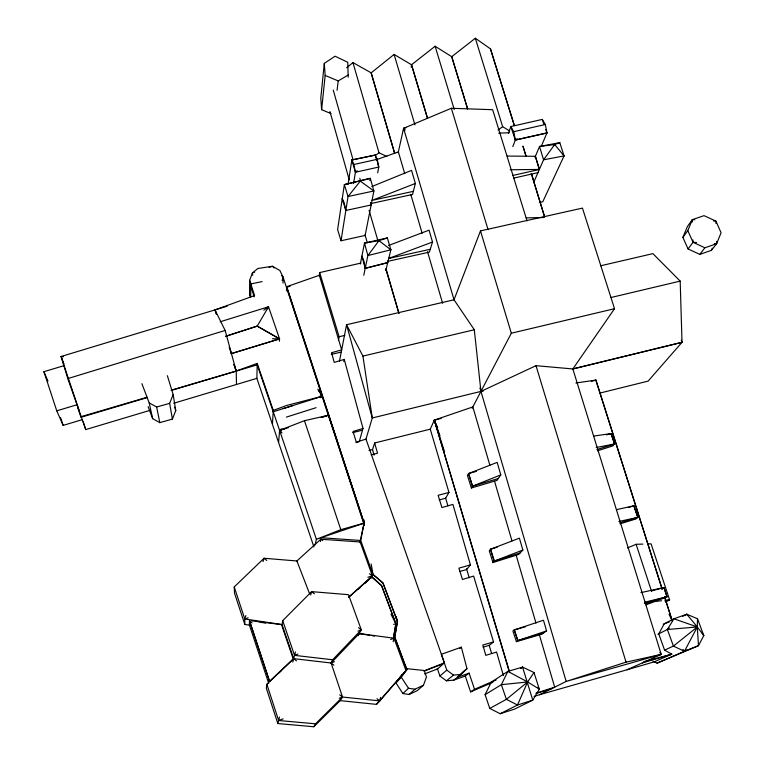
<?xml version="1.0" encoding="UTF-8"?>
<svg xmlns="http://www.w3.org/2000/svg" width="765" height="765" viewBox="0 0 765 765"><rect width="100%" height="100%" fill="white"/><g stroke="black" fill="none" stroke-linecap="round" stroke-linejoin="round"><path stroke-width="1.15" d="M249.543 296.017L249.648 280.353L252.393 272.942L257.834 268.505L272.436 266.258L279.866 270.475L283.127 277.236L364.427 525.536M250.719 297.097L250.844 283.949L262.108 281.606M249.419 621.658L249.371 624.928L268.745 683.47M283.021 283.117L283.127 277.236L281.482 275.543M313.946 546.994L256.868 378.35L257.222 363.423L236.213 371.006L236.49 384.47L173.684 403.26M663.255 624.326L673.908 618.789L686.788 614.228L697.508 618.77L697.298 626.984L703.81 635.562L698.483 645.689L657.058 663.159L652.918 661.218M272.426 424.02L273.287 410.423L257.222 363.423M279.388 341.247L279.55 338.866L268.525 306.765L220.157 321.788M286.454 290.796L286.76 286.684L319.33 275.304L341.668 349.863L331.57 352.732L334.228 362.4L344.25 359.397L363.002 428.448L359.206 441.816M278.623 442.094L279.588 430.341L257.193 364.848L172.288 390.121M348.19 77.208L347.75 62.281L335.07 56.199L324.293 63.39L320.793 98.102L321.625 109.691L330.968 113.603M321.625 109.691L325.163 75.448L324.293 63.39M337.069 90.299L338.207 80.918L348.505 74.855M319.234 276.098L319.684 272.589L360.889 263.084M334.41 661.687L331.102 662.997L293.674 658.655L266.851 684.264L266.325 688.175L277.819 723.537L313.813 726.75L340.148 700.635L342.538 697.049L331.102 662.997L359.263 633.544L393.965 638.201L405.957 670.484L379.784 700.893L376.466 704.374L340.148 700.635M249.438 620.568L269.586 681.414L249.438 620.568L252.077 622.911M411.168 67.119L411.522 64.767L435.122 46.254L451.733 56.696L467.597 108.821M348.065 184.279L351.843 159.962L375.204 155.085L377.25 159.311L378.79 167.047L377.671 172.766M341.027 240.765L348.037 196.529L344.355 184.614L370.317 178.331L373.894 190.973L365.135 235.448L341.027 240.765L337.614 229.586L344.355 184.614L370.317 178.331L369.878 180.655M371.149 72.818L394.654 153.354L371.149 72.818L352.952 62.587L346.669 67.76M353.545 183.648L355.409 172.259L353.879 164.494L351.843 159.962L375.204 155.085M393.545 637.876L395.878 623.752L381.611 585.541L371.924 576.772L349.328 596.71M358.087 635.705L361.3 629.825L348.515 594.692L311.613 591.632L282.706 620.654L281.874 625.646L293.043 658.455M393.42 638.106L395.878 623.752L381.553 585.655L371.761 577.116M320.363 541.553L320.784 539.239L360.152 541.964L372.383 575.806L371.36 577.957M338.484 340.062L339.105 336.734L319.684 272.589M359.894 542.662L364.035 523.145L328.481 414.793M339.45 361.262L346.564 324.723L454.018 299.784L474.3 329.753L480.946 391.403L566.177 681.433L539.621 694.706L534.027 696.418M406.311 667.271L406.77 669.614L394.711 637.178L397.389 621.562L382.902 583.102L373.014 574.477L360.717 540.482L364.13 522.897L286.76 286.684M360.344 264.021L364.494 243.079L387.348 237.934L390.867 249.801L385.799 270.494M343.81 361.558L344.25 359.397M363.767 275.276L367.879 255.558L379 240.621L387.348 237.934M398.183 152.694L403.576 128.3L451.35 108.276L492.65 109.701L527.028 220.875M339.182 698.282L342.538 697.049L379.784 700.893L380.568 697.412M393.181 641.682L393.965 638.201L390.657 639.502M315.094 544.833L316.385 539.296L279.588 430.341L281.444 428.849M277.819 723.537L279.474 717.082M292.832 662.098L293.674 658.655L282.036 624.651L251.771 620.864M371.828 186.545L411.541 170.375L415.376 183.457L412.545 194.444L371.436 203.461M293.655 658.713L295.453 651.943M310.695 595.046L311.613 591.632L314.425 593.793M365.823 439.598L372.278 417.977L362.926 356.098L346.564 324.723L372.278 417.977L483.26 390.839L480.946 391.403L535.997 365.68L572.842 368.95L682.017 342.318L680.181 281.118L652.908 253.636L600.649 265.78M282.122 280.497L283.127 277.236M490.461 48.855L514.348 125.546L490.461 48.855L475.333 38.25L451.733 56.696L467.597 108.84M388.572 245.489L429.079 230.16L432.502 242.036L429.356 252.134L388.065 261.267M249.505 625.158L244.819 624.46L244.79 618.971L245.861 615.596M262.988 561.625L264.059 558.259L296.897 560.975L320.784 539.239L322.734 540.616M439.206 499.937L445.584 498.254L448.959 492.459L430.274 429.175L374.659 442.973L372.526 449.581L374.095 455.175M402.027 674.682L395.974 682.906L402.897 693.559L409.16 694.438L417.346 690.594L423.466 685.211L426.468 677.035L424.25 670.494L407.582 668.744L376.466 704.374M508.371 133.225L510.848 126.55L542.27 119.416L545.311 124.504L546.956 132.938L541.352 146.134M453.941 299.985L480.487 230.896L582.442 208.099L614.524 308.706L572.708 369.141M512.808 146.612L515.333 140.033L513.726 131.695L510.848 126.55L515.323 140.062L546.956 132.938L545.789 129.562M148.123 406.674L152.675 418.656L159.828 422.634L172.393 419.086L175.759 410.566L173.148 394.549L167.372 375.692M172.393 419.086L169.658 403.346L173.148 394.549M711.393 250.356L716.614 243.729L721.089 232.751L715.925 221.123L704.03 215.654L692.344 219.641L687.4 226.526L682.896 237.37L688.07 248.96L699.803 254.382L711.393 250.356L712.282 248.185M682.896 237.37L687.792 230.59L692.344 219.641L694.697 219.794M534.965 157.294L539.535 146.469L559.798 142.634L564.044 155.917L542.758 201.797L539.373 202.457M533.587 182.672L543.571 159.809L554.682 144.547L559.798 142.634M492.201 681.548L507.864 671.383L522.562 667.099L534.008 672.531L527.62 681.94L517.484 705.024L500.157 713.726L489.763 708.419L485.096 694.668L491.226 682.189M430.073 429.624L434.329 420.109L472.847 406.913L489.877 465.254M330.815 663.59L332.632 659.774L361.3 629.825L358.479 627.663M500.157 713.726L514.491 709.145L532.765 700.138L522.562 667.099L520.621 668.323M657.058 663.159L684.455 651.273L697.298 626.984M472.139 408.261L511.326 333.224L480.487 230.896M267.396 308.821L268.525 306.765L263.762 310.188M230.561 351.479L231.317 353.621L279.55 338.895L257.212 326.1L225.599 336.332L257.212 326.1L268.525 306.765M313.813 726.75L315.553 723.814L342.538 697.049L339.717 694.83M476.48 471.317L468.524 473.564L467.415 475.409L471.383 487.984L496.963 480.391L500.788 474.893L497.183 462.385L468.524 473.564L472.521 486.205L498.225 478.574M657.929 634.252L667.386 629.499L673.908 618.789L697.288 626.946L698.483 645.689L684.455 651.273L673.42 646.09L667.386 629.499L669.241 628.046M471.383 487.984L472.55 486.158L500.788 474.893M395.974 682.906L401.329 677.255L407.582 668.744M688.07 248.96L693.042 242.304L692.966 239.914M591.355 381.343L595.973 380.081L662.117 588.983M699.803 254.382L704.9 247.784L716.614 243.729L716.537 241.348M360.267 181.152L348.037 196.529L373.894 190.973L360.315 181.142M448.959 492.459L438.144 495.29L441.902 507.577L452.909 504.393L470.408 564.886L466.631 569.533L459.851 571.474M497.307 547.157L490.489 549.251L489.246 550.733L492.966 562.543L518.66 554.453L522.868 550.035L519.416 538.158L490.489 549.251L494.228 561.118L492.966 562.543M681.28 340.071L682.017 342.318L648.118 381.113L599.894 393.076M606.435 434.874L611.072 433.573L614.582 443.968L612.765 445.928L597.417 450.795M461.161 674.376L466.975 668.677L461.352 647.18L441.386 654.285L446.789 670.13L453.53 675.122L461.161 674.376L453.788 680.114L446.406 680.831L439.894 676.011L437.293 668.352M463.131 671.68L457.413 677.293L469.108 673.143L474.52 689.275L470.599 691.885L465.283 676.031L469.108 673.143M244.819 624.46L234.52 593.181L234.233 586.927L264.059 558.259L266.794 560.477M269.605 681.299L293.674 658.655L296.495 660.874M402.897 693.559L408.5 688.27L414.993 689.189L423.466 685.211M278.957 672.837L281.51 670.503M348.496 597.408L372.383 575.806L369.466 573.74M358.546 589.069L360.315 587.472M364.714 583.494L369.122 579.507M459.717 648.653L461.352 647.18M409.16 694.438L414.993 689.189M628.304 507.568L633.898 505.78L637.79 517.379L635.83 518.995L620.109 523.815M351.843 159.962L355.409 172.259L357.207 170.7M439.894 676.011L446.789 670.13M520.802 668.562L522.562 667.099M527.582 682.007L506.382 699.353L489.763 708.419M686.301 649.781L684.455 651.273L683.03 649.456M470.408 564.886L458.904 568.175L462.462 579.468L473.621 576.093L493.53 641.931L489.323 645.316L483.011 647.152M371.14 72.876L394.099 54.42L411.522 64.767L427.53 118.393M446.406 680.831L453.53 675.122M697.259 627.013L673.42 646.09L664.871 650.001M320.554 397.695L322.409 396.213L317.858 389.222M525.641 626.698L514.281 629.92L512.904 631.01L516.413 641.644L541.945 634.137L546.573 630.895L543.466 620.233L514.281 629.92L517.819 640.611L516.413 641.644M684.943 615.682L686.788 614.228L697.259 626.937L667.386 629.499M463.619 671.307L466.975 668.677M515.323 140.062L517.188 138.637M375.29 155.553L379 152.79L386.908 156.529M498.063 129.964L502.662 126.703L509.653 130.939M661.983 588.801L663.963 587.53L666.994 596.767L664.871 598L645.727 603.547M485.096 694.668L501.362 684.675L527.554 681.959M661.859 588.811L663.963 587.53L666.994 596.767L644.36 603.317M645.507 661.065L642.466 662.844L670.628 654.658M665.693 602.045L669.585 599.827L651.082 543.848L647.544 543.953M430.246 249.275L388.754 258.446L390.81 257.317M682.581 616.399L686.788 614.228M539.621 694.706L627.166 669.738L661.209 654.4L572.842 368.95L682.017 342.318M669.203 621.916L664.23 623.819L658.77 633.831L664.575 650.135L671.823 654.132L654.295 661.84L627.166 669.738M474.52 689.275L496.141 679.951M470.599 691.885L492.928 682.256M627.463 547.931L636.117 544.298L642.925 544.097M281.979 432.961L280 430.159M364.035 523.145L340.808 529.676L316.385 539.296L364.016 523.203L363.662 519.674L364.016 523.203L286.712 287.229L290.05 286.273M423.714 671.01L444.389 662.873L365.976 439.1L356.261 442.151L353.067 431.46L363.002 428.448M415.376 183.457L372.039 200.382L413.339 191.336M288.348 427.635L279.588 430.341L304.46 420.693L328.596 415.204L321.281 417.461M490.489 549.251L494.257 561.089L522.868 550.035M282.706 620.654L294.535 655.356L297.872 654.075M357.953 631.096L361.3 629.825M424.642 673.879L437.695 668.897L443.49 663.676L424.403 670.962M388.754 258.436L432.502 242.036M646.043 604.79L654.888 601.491L661.572 600.735M273.287 410.423L286.55 405.479L322.409 396.203L318.345 390.313M266.851 684.264L278.632 720.515L283.117 718.87M376.313 159.751L398.364 151.881L404.733 173.665M453.788 680.114L465.283 676.031M234.233 586.927L244.79 618.971L248.128 617.804M514.281 629.92L517.857 640.573L546.573 630.895M254.611 272.206L252.393 272.942L252.718 275.276M269.089 267.377L272.436 266.258L274.08 267.951M367.879 577.279L372.383 575.806M661.209 654.4L626.047 662.146L566.177 681.433L661.209 654.4L659.86 652.43M536.227 693.109L554.682 687.18L539.315 634.558M283.05 408.653L292.88 405.546M273.201 411.771L322.409 396.213L320.277 395.18M286.397 417.107L316.108 407.678M596.958 449.552L614.582 443.968L611.034 433.612M494.228 561.118L520.047 552.99M279.588 430.341L285.24 428.553M321.281 417.461L328.596 415.204M227.224 306.201L61.124 356.49L67.808 378.599L225.149 330.461L236.213 371.101L171.064 390.236M619.736 522.906L637.79 517.379L633.86 505.818M536.112 693.473L551.546 688.739M79.359 411.111L64.088 365.641L43.911 371.694L56.753 410.824L63.151 425.397L82.62 419.536M236.49 384.47L256.868 378.35M56.753 410.824L76.911 404.79M67.808 378.599L85.747 429.586L149.701 410.442M147.176 397.599L80.966 417.288L77.667 407.162M80.755 416.743L147.052 397.284M517.819 640.611L543.475 633.066M665.12 601.137L669.585 599.827L664.957 600.353M393.621 624.403L395.878 623.752L390.944 614.209M493.53 641.931L482.839 645.029L485.804 655.347L496.59 652.057L503.389 675.572M141.888 383.657L149.194 402.887L156.624 407.009L169.658 403.346M651.551 590.924L663.963 587.53L640.927 592.636M646.444 661.046L671.823 654.132M356.041 442.639L358.154 442.084M352.751 432.655L362.524 430.131M387.721 262.672L365.211 268.333L361.912 256.103L363.844 260.808L365.211 268.333L387.75 262.558L387.434 260.97M371.188 454.812L377.537 453.215L374.659 442.973M441.137 418.417L434.329 420.109L509.26 671.785M368.998 450.403L372.45 449.543M645.077 602.112L666.994 596.767M511.326 333.224L614.524 308.706M362.926 356.098L474.3 329.753M610.891 297.528L680.181 281.118M339.105 336.734L344.786 335.405M331.274 354.386L341.238 352.091M513.726 131.695L545.311 124.504M512.827 175.453L539.354 169.476L535.376 156.299L507.205 156.07M513.86 178.073L537.967 172.632M515.333 140.033L546.956 132.938M353.879 164.494L377.25 159.311M355.409 172.259L378.79 167.047L377.48 162.725M616.59 509.633L633.898 505.78M342.232 198.776L345.828 210.471L371.13 204.982L370.748 202.926M618.866 521.5L637.79 517.379M454.028 299.775L403.576 128.3L405.89 127.812M596.184 447.535L614.582 443.968M575.892 382.988L595.973 380.081M593.755 436.06L611.072 433.573M498.732 133.12L509.337 132.766M526.291 217.862L543.934 217.509M510.198 169.763L539.363 169.438L535.376 156.299M272.512 338.723L279.55 338.895L257.212 326.1M687.792 230.59L693.042 242.304L696.58 242.515M714.261 243.586L716.614 243.729M713.563 220.98L715.925 221.123L715.992 223.504M321.157 537.728L360.717 540.482M63.715 364.427L61.124 356.49L63.505 356.691M278.632 720.515L315.553 723.814M294.535 655.356L332.632 659.774M244.79 618.971L282.055 624.556M259.861 622.203L265.656 623.112M359.225 633.621L369.811 635.313M372.163 635.686L374.525 636.059M325.163 75.448L338.207 80.918M693.042 242.304L704.9 247.784M276.5 337.317L279.55 338.895L231.317 353.621L229.175 347.119M331.102 662.997L333.903 665.177M376.973 698.703L379.784 700.893M403.576 128.3L405.211 130.04M702.327 633.707L703.81 635.562L697.508 618.77M537.91 687.286L539.296 689.122L532.765 700.138L517.484 705.024L506.382 699.353L501.362 684.675L507.864 671.383L527.563 681.931L539.296 689.122L534.008 672.531M401.329 677.255L408.5 688.27M225.149 330.461L214.984 309.911L254.582 295.558L250.844 283.949M669.031 614.343L672.186 620.769L664.632 596.93L672.186 620.769M342.261 198.613L344.164 202.754L345.828 210.471M437.666 427.75L434.329 420.109L509.49 671.641M43.911 371.694L47.985 381.18M249.648 280.353L251.389 284.523M296.897 560.975L309.615 593.831M61.124 356.49L63.983 363.997M406.827 669.547L394.75 637.13L397.551 621.323L383.026 582.873L373.033 574.448L371.178 563.987M439.971 435.801L434.329 420.109L444.57 451.819M542.27 119.416L543.829 123.93M236.213 371.006L233.899 364.341L236.213 371.101M395.849 617.039L397.389 621.562L396.308 616.934M304.46 420.693L340.808 529.676M636.117 544.298L651.579 591.402M60.588 417.604L63.151 425.397M83.194 421.773L85.747 429.586M250.815 286.359L254.209 296.868M468.524 473.564L472.55 486.158M595.859 380.224L662.107 589.002M475.333 38.25L502.662 126.703M544.584 216.725L531.321 173.454L544.546 216.791M174.716 407.162L175.759 410.566M535.997 365.68L626.047 662.146M435.122 46.254L454.257 109.529M451.35 108.276L488.08 229.701M375.185 155.18L376.935 160.927M411.522 64.767L427.53 118.412M394.099 54.42L414.946 124.877M445.507 497.709L447.879 505.713M466.487 568.596L469.194 577.747M489.16 645.211L491.522 653.214M479.932 387.97L480.621 390.313M385.952 269.376L398.89 313.468M410.757 194.31L422.156 233.296M427.52 251.647L442.6 303.246M494.553 481.271L511.928 540.75M515.935 554.482L535.978 623.112M359.789 178.283L360.458 180.559M369.065 210.308L378.034 241.128M385.971 268.639L398.928 313.134M352.952 62.587L379 152.79M365.001 234.788L367.305 242.801M333.253 90.098L353.038 159.722M329.945 111.556L349.251 179.88M370.499 202.735L371.13 204.982M149.194 402.887L152.675 418.656M156.624 407.009L159.828 422.634M363.337 519.684L364.016 523.203M692.344 219.641L692.421 222.032M390.867 249.801L367.879 255.558L364.494 243.079L378.952 240.64L390.867 249.801M564.044 155.917L543.571 159.809L539.535 146.469L554.721 144.537L564.044 155.917M216.524 314.358L214.984 309.911L216.524 314.367M526.091 156.366L522.954 146.115L526.081 156.385"/></g></svg>
